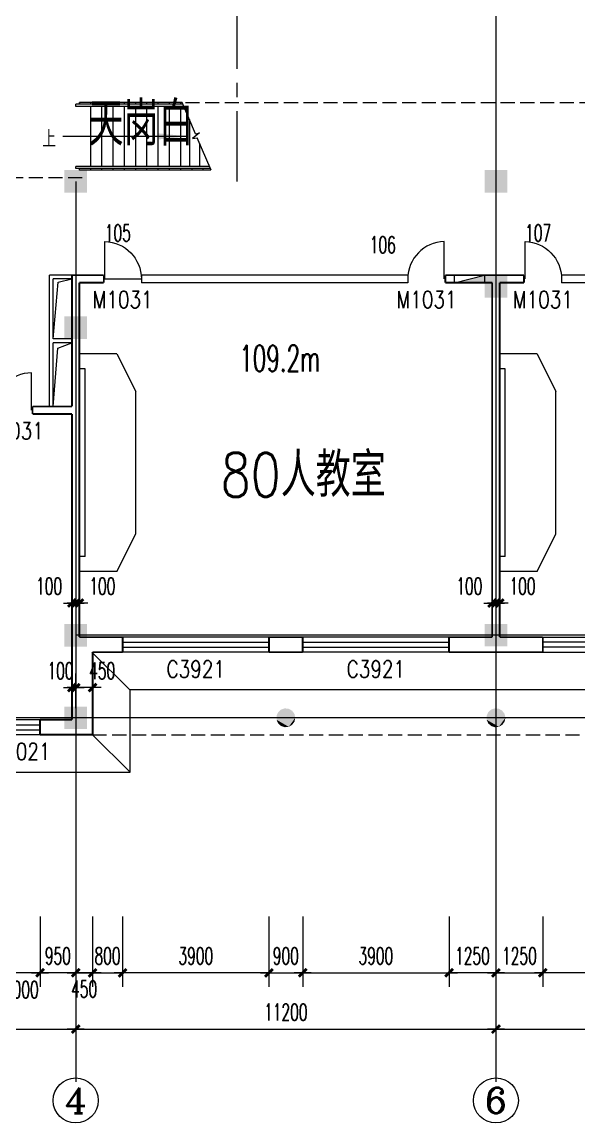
# Model space of a CAD drawing. Extents: x 1575758 to 1999219, y -897052 to -636879.
# Drawn here: x 1620978 to 1635821, y -721291 to -691940 of the extents above; entities that cross this region are included whole.
import ezdxf
from ezdxf.enums import TextEntityAlignment as Align

# ---------------------------------------------------------------- set-up
doc = ezdxf.new("R2010")
doc.units = 0
doc.header["$LTSCALE"] = 1500
doc.header["$MEASUREMENT"] = 0
doc.linetypes.add('CENTER', pattern=[2, 1.25, -0.25, 0.25, -0.25])
doc.linetypes.add('DASH', pattern=[0.35, 0.25, -0.1])
doc.layers.get('0').update_dxf_attribs({"linetype": 'CONTINUOUS', "lineweight": 5})
doc.layers.get('DEFPOINTS').update_dxf_attribs({"linetype": 'CONTINUOUS', "lineweight": 5})
for name, color, linetype, lineweight in [('AXIS_TEXT', 7, 'CONTINUOUS', 5), ('COLUMN', 7, 'CONTINUOUS', 5), ('DOTE', 7, 'CENTER', 5), ('OTHER', 7, 'CONTINUOUS', 5), ('P-S-TEXT', 7, 'CONTINUOUS', 5), ('PUB_DIM', 7, 'CONTINUOUS', 5), ('STAIR', 7, 'CONTINUOUS', 0), ('U型玻璃', 7, 'CONTINUOUS', 5), ('WALL', 7, 'CONTINUOUS', 5), ('WINDOW', 7, 'CONTINUOUS', 0), ('WINDOW_TEXT', 7, 'CONTINUOUS', 5), ('我的', 7, 'CONTINUOUS', 5), ('散水', 7, 'CONTINUOUS', 5), ('消火栓', 7, 'CONTINUOUS', 5), ('管井', 7, 'CONTINUOUS', 5), ('虚线', 7, 'DASH', 5)]:
    doc.layers.add(name, color=color, linetype=linetype, lineweight=lineweight)
doc.styles.add('_SIMPLEX', font='SIMPLEX.shx', dxfattribs={"width": 0.6})
doc.styles.add('COMPLEX', font='COMPLEX')
doc.styles.add('DIM_FONT', font='romans.shx', dxfattribs={"width": 0.6})
doc.styles.add('H1', font='romans.shx', dxfattribs={"width": 1.2, "bigfont": 'hztxt.shx'})
doc.styles.add('SIMPLEX', font='SIMPLEX.SHX', dxfattribs={"width": 0.6})
doc.dimstyles.new('NORMAL', dxfattribs={"dimscale": 1.5, "dimtxt": 300, "dimasz": 1, "dimexe": 250, "dimexo": 300, "dimgap": 150, "dimtad": 1, "dimdec": 0, "dimdsep": 46, "dimtxsty": 'DIM_FONT', "dimblk1": '_DIMX', "dimblk2": '_DIMX', "dimsah": 1, "dimcen": 2.5, "dimdle": 0.3, "dimclrd": 256, "dimclre": 256, "dimclrt": 256, "dimadec": 0, "dimazin": 0, "dimtfac": 1, "dimtdec": 0, "dimtix": 1, "dimtmove": 2, "dimatfit": 3, "dimldrblk": '_DIMX', "dimfxl": 1, "dimtvp": 1, "dimtolj": 1, "dimtzin": 0, "dimlwd": -1, "dimlwe": -1, "dimarcsym": 0})

# ---------------------------------------------------------------- blocks, each defined once
blk = doc.blocks.new('_DIMX')
blk.add_line((-150, 0), (150, 0))
at = {"const_width": 50}
blk.add_lwpolyline([(-70, -70), (70, 70)], dxfattribs=at)
blk = doc.blocks.new('*D381')
at = {"layer": 'DEFPOINTS', "color": 0, "lineweight": 5}
for p in [(1622408, -715338), (1633608, -715338), (1633608, -718788)]:
    blk.add_point(p, dxfattribs=at)
at = {"layer": 'PUB_DIM'}
for p, q in [((1622408, -715788), (1622408, -719163)), ((1633608, -715788), (1633608, -719163)), ((1622409, -718788), (1633606, -718788))]:
    blk.add_line(p, q, dxfattribs=at)
at = {"layer": 'PUB_DIM', "xscale": 1.5, "yscale": 1.5, "zscale": 1.5, "rotation": 180}
blk.add_blockref('_DIMX', (1622408, -718788), dxfattribs=at)
at = {"layer": 'PUB_DIM', "xscale": 1.5, "yscale": 1.5, "zscale": 1.5}
blk.add_blockref('_DIMX', (1633608, -718788), dxfattribs=at)
at = {"layer": 'PUB_DIM', "insert": (1628008, -718338), "char_height": 450, "attachment_point": 5, "style": 'DIM_FONT'}
blk.add_mtext('\\A1;11200', dxfattribs=at)
blk = doc.blocks.new('*D382')
at = {"layer": 'DEFPOINTS', "color": 0, "lineweight": 5}
for p in [(1633608, -715338), (1644808, -715338), (1644808, -718788)]:
    blk.add_point(p, dxfattribs=at)
at = {"layer": 'PUB_DIM'}
for p, q in [((1633608, -715788), (1633608, -719163)), ((1644808, -715788), (1644808, -719163)), ((1633609, -718788), (1644806, -718788))]:
    blk.add_line(p, q, dxfattribs=at)
at = {"layer": 'PUB_DIM', "xscale": 1.5, "yscale": 1.5, "zscale": 1.5, "rotation": 180}
blk.add_blockref('_DIMX', (1633608, -718788), dxfattribs=at)
at = {"layer": 'PUB_DIM', "xscale": 1.5, "yscale": 1.5, "zscale": 1.5}
blk.add_blockref('_DIMX', (1644808, -718788), dxfattribs=at)
at = {"layer": 'PUB_DIM', "insert": (1639208, -718338), "char_height": 450, "attachment_point": 5, "style": 'DIM_FONT'}
blk.add_mtext('\\A1;11200', dxfattribs=at)
blk = doc.blocks.new('*D385')
at = {"layer": 'DEFPOINTS', "color": 0, "lineweight": 5}
for p in [(1611408, -715372), (1622408, -715338), (1622408, -718788)]:
    blk.add_point(p, dxfattribs=at)
at = {"layer": 'PUB_DIM'}
for p, q in [((1611408, -715822), (1611408, -719163)), ((1622408, -715788), (1622408, -719163)), ((1611409, -718788), (1622406, -718788))]:
    blk.add_line(p, q, dxfattribs=at)
at = {"layer": 'PUB_DIM', "xscale": 1.5, "yscale": 1.5, "zscale": 1.5, "rotation": 180}
blk.add_blockref('_DIMX', (1611408, -718788), dxfattribs=at)
at = {"layer": 'PUB_DIM', "xscale": 1.5, "yscale": 1.5, "zscale": 1.5}
blk.add_blockref('_DIMX', (1622408, -718788), dxfattribs=at)
at = {"layer": 'PUB_DIM', "insert": (1616908, -718338), "char_height": 450, "attachment_point": 5, "style": 'DIM_FONT'}
blk.add_mtext('\\A1;11000', dxfattribs=at)
blk = doc.blocks.new('_AXISO')
blk.add_circle((0, 0), 0.5)
at = {"layer": 'AXIS_TEXT', "style": 'COMPLEX', "width": 1.041667}
blk.add_attdef('A', text='', height=0.56, dxfattribs=at).set_placement((-0.25, -0.28), (0.25, -0.28), align=Align.FIT)
blk = doc.blocks.new('_ARROW')
blk.add_solid([(0, 0), (-1, 0.1), (-1, -0.1)])
blk = doc.blocks.new('_FZH')
blk.add_solid([(0.5, -0.5), (-0.5, -0.5), (0.5, 0.5), (-0.5, 0.5)])
blk = doc.blocks.new('M_A2ZXL')
blk.add_line((-0.472, 0), (-0.472, -1))
blk.add_arc((-0.5, 0), 1, 271.6231, 0)
blk = doc.blocks.new('M_S2RKC')
for points in [[(-0.409, 0.297), (0.156, -0.481), (-0.495, 0.105), (-0.495, -0.105)], [(-0.053, 0.503), (0.156, -0.481), (-0.253, 0.438), (-0.409, 0.297)], [(0.338, 0.376), (0.156, -0.481), (0.156, 0.481), (-0.053, 0.503)], [(0.506, 0), (0.156, -0.481), (0.462, 0.206), (0.338, 0.376)], [(0.462, -0.206), (0.338, -0.376), (0.506, 0), (0.156, -0.481)], [(-0.495, -0.105), (0.156, -0.481), (-0.409, -0.297), (-0.253, -0.438)], [(-0.253, -0.438), (0.156, -0.481), (-0.053, -0.503)]]:
    blk.add_solid(points)
blk = doc.blocks.new('*D462')
at = {"layer": 'DEFPOINTS', "color": 0, "lineweight": 5}
for p in [(1621458, -715338), (1622408, -715338), (1621458, -717288)]:
    blk.add_point(p, dxfattribs=at)
at = {"layer": 'PUB_DIM'}
for p, q in [((1621458, -715788), (1621458, -717663)), ((1622408, -715788), (1622408, -717663)), ((1621456, -717288), (1621455, -717288)), ((1622408, -717288), (1621458, -717288)), ((1622409, -717288), (1622411, -717288))]:
    blk.add_line(p, q, dxfattribs=at)
at = {"layer": 'PUB_DIM', "xscale": 1.5, "yscale": 1.5, "zscale": 1.5}
for p, rotation in [((1621458, -717288), 359.999999999986), ((1622408, -717288), 179.999999999986)]:
    blk.add_blockref('_DIMX', p, dxfattribs=dict(at, rotation=rotation))
at = {"layer": 'PUB_DIM', "insert": (1621933, -716838), "char_height": 450, "attachment_point": 5, "style": 'DIM_FONT'}
blk.add_mtext('\\A1;950', dxfattribs=at)
blk = doc.blocks.new('*D463')
at = {"layer": 'DEFPOINTS', "color": 0, "lineweight": 5}
for p in [(1620458, -715338), (1621458, -715338), (1620458, -717288)]:
    blk.add_point(p, dxfattribs=at)
at = {"layer": 'PUB_DIM'}
for p, q in [((1620458, -715788), (1620458, -717663)), ((1621458, -715788), (1621458, -717663)), ((1621456, -717288), (1620459, -717288))]:
    blk.add_line(p, q, dxfattribs=at)
at = {"layer": 'PUB_DIM', "xscale": 1.5, "yscale": 1.5, "zscale": 1.5}
for p, rotation in [((1620458, -717288), 179.9999999999866), ((1621458, -717288), 359.9999999999867)]:
    blk.add_blockref('_DIMX', p, dxfattribs=dict(at, rotation=rotation))
at = {"layer": 'PUB_DIM', "insert": (1620958, -717738), "char_height": 450, "attachment_point": 5, "style": 'DIM_FONT'}
blk.add_mtext('\\A1;1000', dxfattribs=at)
blk = doc.blocks.new('*D479')
at = {"layer": 'DEFPOINTS', "color": 0, "lineweight": 5}
for p in [(1622858, -715338), (1623658, -715338), (1623658, -717288)]:
    blk.add_point(p, dxfattribs=at)
at = {"layer": 'PUB_DIM'}
for p, q in [((1622858, -715788), (1622858, -717663)), ((1623658, -715788), (1623658, -717663)), ((1622856, -717288), (1622855, -717288)), ((1622858, -717288), (1623658, -717288)), ((1623659, -717288), (1623661, -717288))]:
    blk.add_line(p, q, dxfattribs=at)
at = {"layer": 'PUB_DIM', "xscale": 1.5, "yscale": 1.5, "zscale": 1.5}
blk.add_blockref('_DIMX', (1622858, -717288), dxfattribs=at)
at = {"layer": 'PUB_DIM', "xscale": 1.5, "yscale": 1.5, "zscale": 1.5, "rotation": 180}
blk.add_blockref('_DIMX', (1623658, -717288), dxfattribs=at)
at = {"layer": 'PUB_DIM', "insert": (1623258, -716838), "char_height": 450, "attachment_point": 5, "style": 'DIM_FONT'}
blk.add_mtext('\\A1;800', dxfattribs=at)
blk = doc.blocks.new('*D480')
at = {"layer": 'DEFPOINTS', "color": 0, "lineweight": 5}
for p in [(1623658, -715338), (1627558, -715338), (1623658, -717288)]:
    blk.add_point(p, dxfattribs=at)
at = {"layer": 'PUB_DIM'}
for p, q in [((1623658, -715788), (1623658, -717663)), ((1627558, -715788), (1627558, -717663)), ((1627556, -717288), (1623659, -717288))]:
    blk.add_line(p, q, dxfattribs=at)
at = {"layer": 'PUB_DIM', "xscale": 1.5, "yscale": 1.5, "zscale": 1.5}
for p, rotation in [((1623658, -717288), 179.9999999999966), ((1627558, -717288), 359.9999999999966)]:
    blk.add_blockref('_DIMX', p, dxfattribs=dict(at, rotation=rotation))
at = {"layer": 'PUB_DIM', "insert": (1625608, -716838), "char_height": 450, "attachment_point": 5, "style": 'DIM_FONT'}
blk.add_mtext('\\A1;3900', dxfattribs=at)
blk = doc.blocks.new('*D481')
at = {"layer": 'DEFPOINTS', "color": 0, "lineweight": 5}
for p in [(1627558, -715338), (1628458, -715338), (1628458, -717288)]:
    blk.add_point(p, dxfattribs=at)
at = {"layer": 'PUB_DIM'}
for p, q in [((1627558, -715788), (1627558, -717663)), ((1628458, -715788), (1628458, -717663)), ((1627556, -717288), (1627555, -717288)), ((1627558, -717288), (1628458, -717288)), ((1628459, -717288), (1628461, -717288))]:
    blk.add_line(p, q, dxfattribs=at)
at = {"layer": 'PUB_DIM', "xscale": 1.5, "yscale": 1.5, "zscale": 1.5}
blk.add_blockref('_DIMX', (1627558, -717288), dxfattribs=at)
at = {"layer": 'PUB_DIM', "xscale": 1.5, "yscale": 1.5, "zscale": 1.5, "rotation": 180}
blk.add_blockref('_DIMX', (1628458, -717288), dxfattribs=at)
at = {"layer": 'PUB_DIM', "insert": (1628008, -716838), "char_height": 450, "attachment_point": 5, "style": 'DIM_FONT'}
blk.add_mtext('\\A1;900', dxfattribs=at)
blk = doc.blocks.new('*D482')
at = {"layer": 'DEFPOINTS', "color": 0, "lineweight": 5}
for p in [(1628458, -715338), (1632358, -715338), (1632358, -717288)]:
    blk.add_point(p, dxfattribs=at)
at = {"layer": 'PUB_DIM'}
for p, q in [((1628458, -715788), (1628458, -717663)), ((1632358, -715788), (1632358, -717663)), ((1628459, -717288), (1632356, -717288))]:
    blk.add_line(p, q, dxfattribs=at)
at = {"layer": 'PUB_DIM', "xscale": 1.5, "yscale": 1.5, "zscale": 1.5, "rotation": 180}
blk.add_blockref('_DIMX', (1628458, -717288), dxfattribs=at)
at = {"layer": 'PUB_DIM', "xscale": 1.5, "yscale": 1.5, "zscale": 1.5}
blk.add_blockref('_DIMX', (1632358, -717288), dxfattribs=at)
at = {"layer": 'PUB_DIM', "insert": (1630408, -716838), "char_height": 450, "attachment_point": 5, "style": 'DIM_FONT'}
blk.add_mtext('\\A1;3900', dxfattribs=at)
blk = doc.blocks.new('*D483')
at = {"layer": 'DEFPOINTS', "color": 0, "lineweight": 5}
for p in [(1632358, -715338), (1633608, -715338), (1632358, -717288)]:
    blk.add_point(p, dxfattribs=at)
at = {"layer": 'PUB_DIM'}
for p, q in [((1632358, -715788), (1632358, -717663)), ((1633608, -715788), (1633608, -717663)), ((1632356, -717288), (1632355, -717288)), ((1633608, -717288), (1632358, -717288)), ((1633609, -717288), (1633611, -717288))]:
    blk.add_line(p, q, dxfattribs=at)
at = {"layer": 'PUB_DIM', "xscale": 1.5, "yscale": 1.5, "zscale": 1.5}
for p, rotation in [((1632358, -717288), 359.9999999999893), ((1633608, -717288), 179.9999999999893)]:
    blk.add_blockref('_DIMX', p, dxfattribs=dict(at, rotation=rotation))
at = {"layer": 'PUB_DIM', "insert": (1632983, -716838), "char_height": 450, "attachment_point": 5, "style": 'DIM_FONT'}
blk.add_mtext('\\A1;1250', dxfattribs=at)
blk = doc.blocks.new('*D486')
at = {"layer": 'DEFPOINTS', "color": 0, "lineweight": 5}
for p in [(1634858, -715338), (1638758, -715338), (1634858, -717288)]:
    blk.add_point(p, dxfattribs=at)
at = {"layer": 'PUB_DIM'}
for p, q in [((1634858, -715788), (1634858, -717663)), ((1638758, -715788), (1638758, -717663)), ((1638756, -717288), (1634859, -717288))]:
    blk.add_line(p, q, dxfattribs=at)
at = {"layer": 'PUB_DIM', "xscale": 1.5, "yscale": 1.5, "zscale": 1.5}
for p, rotation in [((1634858, -717288), 179.9999999999966), ((1638758, -717288), 359.9999999999966)]:
    blk.add_blockref('_DIMX', p, dxfattribs=dict(at, rotation=rotation))
at = {"layer": 'PUB_DIM', "insert": (1636808, -716838), "char_height": 450, "attachment_point": 5, "style": 'DIM_FONT'}
blk.add_mtext('\\A1;3900', dxfattribs=at)
blk = doc.blocks.new('A$C68C06AB7')
at = {"layer": '消火栓'}
blk.add_hatch(color=256, dxfattribs=at).paths.add_polyline_path([(800, 200), (0, 200), (800, 0)])
blk.add_line((0, 200), (800, 0), dxfattribs=at)
blk.add_lwpolyline([(0, 200), (0, 0), (800, 0), (800, 200)], close=True, dxfattribs=at)
blk = doc.blocks.new('*D648')
at = {"layer": 'DEFPOINTS', "color": 0, "lineweight": 5}
for p in [(1622408, -715338), (1622858, -715338), (1622858, -717288)]:
    blk.add_point(p, dxfattribs=at)
at = {"layer": 'PUB_DIM'}
for p, q in [((1622408, -715788), (1622408, -717663)), ((1622858, -715788), (1622858, -717663)), ((1622406, -717288), (1622405, -717288)), ((1622408, -717288), (1622858, -717288)), ((1622859, -717288), (1622861, -717288))]:
    blk.add_line(p, q, dxfattribs=at)
at = {"layer": 'PUB_DIM', "xscale": 1.5, "yscale": 1.5, "zscale": 1.5}
blk.add_blockref('_DIMX', (1622408, -717288), dxfattribs=at)
at = {"layer": 'PUB_DIM', "xscale": 1.5, "yscale": 1.5, "zscale": 1.5, "rotation": 180}
blk.add_blockref('_DIMX', (1622858, -717288), dxfattribs=at)
at = {"layer": 'PUB_DIM', "insert": (1622633, -717720), "char_height": 450, "attachment_point": 5, "style": 'DIM_FONT'}
blk.add_mtext('\\A1;450', dxfattribs=at)
blk = doc.blocks.new('*D649')
at = {"layer": 'DEFPOINTS', "color": 0, "lineweight": 5}
for p in [(1633608, -715338), (1634858, -715338), (1634858, -717288)]:
    blk.add_point(p, dxfattribs=at)
at = {"layer": 'PUB_DIM'}
for p, q in [((1633608, -715788), (1633608, -717663)), ((1634858, -715788), (1634858, -717663)), ((1633606, -717288), (1633605, -717288)), ((1633608, -717288), (1634858, -717288)), ((1634859, -717288), (1634861, -717288))]:
    blk.add_line(p, q, dxfattribs=at)
at = {"layer": 'PUB_DIM', "xscale": 1.5, "yscale": 1.5, "zscale": 1.5}
blk.add_blockref('_DIMX', (1633608, -717288), dxfattribs=at)
at = {"layer": 'PUB_DIM', "xscale": 1.5, "yscale": 1.5, "zscale": 1.5, "rotation": 180}
blk.add_blockref('_DIMX', (1634858, -717288), dxfattribs=at)
at = {"layer": 'PUB_DIM', "insert": (1634233, -716838), "char_height": 450, "attachment_point": 5, "style": 'DIM_FONT'}
blk.add_mtext('\\A1;1250', dxfattribs=at)
blk = doc.blocks.new('*D2197')
at = {"layer": 'DEFPOINTS', "color": 0, "lineweight": 5}
for p in [(1622408, -709686), (1622408, -710686), (1622858, -710686)]:
    blk.add_point(p, dxfattribs=at)
at = {"layer": 'PUB_DIM'}
for p, q in [((1622408, -710236), (1622408, -709311)), ((1622858, -710236), (1622858, -709311)), ((1622406, -709686), (1622405, -709686)), ((1622858, -709686), (1622408, -709686)), ((1622859, -709686), (1622861, -709686))]:
    blk.add_line(p, q, dxfattribs=at)
at = {"layer": 'PUB_DIM', "xscale": 1.5, "yscale": 1.5, "zscale": 1.5}
blk.add_blockref('_DIMX', (1622408, -709686), dxfattribs=at)
at = {"layer": 'PUB_DIM', "xscale": 1.5, "yscale": 1.5, "zscale": 1.5, "rotation": 180}
blk.add_blockref('_DIMX', (1622858, -709686), dxfattribs=at)
at = {"layer": 'PUB_DIM', "insert": (1623115, -709236), "char_height": 450, "attachment_point": 5, "style": 'DIM_FONT'}
blk.add_mtext('\\A1;450', dxfattribs=at)
blk = doc.blocks.new('*D2198')
at = {"layer": 'DEFPOINTS', "color": 0, "lineweight": 5}
for p in [(1622308, -709686), (1622308, -710686), (1622408, -710686)]:
    blk.add_point(p, dxfattribs=at)
at = {"layer": 'PUB_DIM'}
for p, q in [((1622308, -710236), (1622308, -709311)), ((1622408, -710236), (1622408, -709311)), ((1622306, -709686), (1622305, -709686)), ((1622408, -709686), (1622308, -709686)), ((1622409, -709686), (1622411, -709686))]:
    blk.add_line(p, q, dxfattribs=at)
at = {"layer": 'PUB_DIM', "xscale": 1.5, "yscale": 1.5, "zscale": 1.5}
blk.add_blockref('_DIMX', (1622308, -709686), dxfattribs=at)
at = {"layer": 'PUB_DIM', "xscale": 1.5, "yscale": 1.5, "zscale": 1.5, "rotation": 180}
blk.add_blockref('_DIMX', (1622408, -709686), dxfattribs=at)
at = {"layer": 'PUB_DIM', "insert": (1622001, -709236), "char_height": 450, "attachment_point": 5, "style": 'DIM_FONT'}
blk.add_mtext('\\A1;100', dxfattribs=at)
blk = doc.blocks.new('*D2199')
at = {"layer": 'DEFPOINTS', "color": 0, "lineweight": 5}
for p in [(1622308, -707430), (1622408, -707430), (1622408, -707430)]:
    blk.add_point(p, dxfattribs=at)
at = {"layer": 'PUB_DIM'}
for p, q in [((1622308, -706980), (1622308, -707055)), ((1622408, -706980), (1622408, -707055)), ((1622306, -707430), (1622305, -707430)), ((1622308, -707430), (1622408, -707430)), ((1622409, -707430), (1622411, -707430))]:
    blk.add_line(p, q, dxfattribs=at)
at = {"layer": 'PUB_DIM', "xscale": 1.5, "yscale": 1.5, "zscale": 1.5}
blk.add_blockref('_DIMX', (1622308, -707430), dxfattribs=at)
at = {"layer": 'PUB_DIM', "xscale": 1.5, "yscale": 1.5, "zscale": 1.5, "rotation": 180}
blk.add_blockref('_DIMX', (1622408, -707430), dxfattribs=at)
at = {"layer": 'PUB_DIM', "insert": (1621698, -706980), "char_height": 450, "attachment_point": 5, "style": 'DIM_FONT'}
blk.add_mtext('\\A1;100', dxfattribs=at)
blk = doc.blocks.new('*D2200')
at = {"layer": 'DEFPOINTS', "color": 0, "lineweight": 5}
for p in [(1622408, -707430), (1622508, -707430), (1622508, -707430)]:
    blk.add_point(p, dxfattribs=at)
at = {"layer": 'PUB_DIM'}
for p, q in [((1622408, -706980), (1622408, -707055)), ((1622508, -706980), (1622508, -707055)), ((1622406, -707430), (1622405, -707430)), ((1622408, -707430), (1622508, -707430)), ((1622509, -707430), (1622511, -707430))]:
    blk.add_line(p, q, dxfattribs=at)
at = {"layer": 'PUB_DIM', "xscale": 1.5, "yscale": 1.5, "zscale": 1.5}
blk.add_blockref('_DIMX', (1622408, -707430), dxfattribs=at)
at = {"layer": 'PUB_DIM', "xscale": 1.5, "yscale": 1.5, "zscale": 1.5, "rotation": 180}
blk.add_blockref('_DIMX', (1622508, -707430), dxfattribs=at)
at = {"layer": 'PUB_DIM', "insert": (1623118, -706980), "char_height": 450, "attachment_point": 5, "style": 'DIM_FONT'}
blk.add_mtext('\\A1;100', dxfattribs=at)
blk = doc.blocks.new('*D2201')
at = {"layer": 'DEFPOINTS', "color": 0, "lineweight": 5}
for p in [(1633508, -707430), (1633608, -707430), (1633608, -707430)]:
    blk.add_point(p, dxfattribs=at)
at = {"layer": 'PUB_DIM'}
for p, q in [((1633508, -706980), (1633508, -707055)), ((1633608, -706980), (1633608, -707055)), ((1633506, -707430), (1633505, -707430)), ((1633508, -707430), (1633608, -707430)), ((1633609, -707430), (1633611, -707430))]:
    blk.add_line(p, q, dxfattribs=at)
at = {"layer": 'PUB_DIM', "xscale": 1.5, "yscale": 1.5, "zscale": 1.5}
blk.add_blockref('_DIMX', (1633508, -707430), dxfattribs=at)
at = {"layer": 'PUB_DIM', "xscale": 1.5, "yscale": 1.5, "zscale": 1.5, "rotation": 180}
blk.add_blockref('_DIMX', (1633608, -707430), dxfattribs=at)
at = {"layer": 'PUB_DIM', "insert": (1632898, -706980), "char_height": 450, "attachment_point": 5, "style": 'DIM_FONT'}
blk.add_mtext('\\A1;100', dxfattribs=at)
blk = doc.blocks.new('*D2202')
at = {"layer": 'DEFPOINTS', "color": 0, "lineweight": 5}
for p in [(1633608, -707430), (1633708, -707430), (1633708, -707430)]:
    blk.add_point(p, dxfattribs=at)
at = {"layer": 'PUB_DIM'}
for p, q in [((1633608, -706980), (1633608, -707055)), ((1633708, -706980), (1633708, -707055)), ((1633606, -707430), (1633605, -707430)), ((1633608, -707430), (1633708, -707430)), ((1633709, -707430), (1633711, -707430))]:
    blk.add_line(p, q, dxfattribs=at)
at = {"layer": 'PUB_DIM', "xscale": 1.5, "yscale": 1.5, "zscale": 1.5}
blk.add_blockref('_DIMX', (1633608, -707430), dxfattribs=at)
at = {"layer": 'PUB_DIM', "xscale": 1.5, "yscale": 1.5, "zscale": 1.5, "rotation": 180}
blk.add_blockref('_DIMX', (1633708, -707430), dxfattribs=at)
at = {"layer": 'PUB_DIM', "insert": (1634318, -706980), "char_height": 450, "attachment_point": 5, "style": 'DIM_FONT'}
blk.add_mtext('\\A1;100', dxfattribs=at)
blk = doc.blocks.new('_WBLK')
for p, q in [((-0.5, 0.5), (0.5, 0.5)), ((0.5, 0.1667), (-0.5, 0.1667)), ((0.5, -0.1667), (-0.5, -0.1667)), ((-0.5, -0.5), (0.5, -0.5))]:
    blk.add_line(p, q)
at = {"layer": 'WINDOW_TEXT', "style": 'SIMPLEX', "flags": 9}
blk.add_attdef('A', text='', height=1, dxfattribs=at).set_placement((0, 1.5), align=Align.MIDDLE)

msp = doc.modelspace()

# ---------------------------------------------------------------- linework, layer by layer
at = {"layer": 'DOTE'}
msp.add_line((1626707.7, -696189.3), (1626707.8, -650132.7), dxfattribs=at)
at = {"layer": 'OTHER'}
for points in [[(1621807.7, -700389.3), (1621941.5, -698877.2), (1622307.7, -698789.3)], [(1621807.7, -702189.3), (1621930.5, -700637.5), (1622307.7, -700489.3)]]:
    msp.add_lwpolyline(points, dxfattribs=at)
at = {"layer": 'PUB_DIM'}
for p, q in [((1633607.7, -686289.3), (1633607.7, -720190.6)), ((1622407.7, -696189.3), (1622407.7, -720190.6)), ((1692049, -708289.3), (1622407.7, -708289.3)), ((1692049, -710489.3), (1598224.3, -710489.3)), ((1622407.7, -718348.8), (1622407.7, -720091.5)), ((1633607.7, -718348.8), (1633607.7, -720091.5))]:
    msp.add_line(p, q, dxfattribs=at)
for points in [[(1625416.7, -694989.3), (1622066.9, -694989.3)], [(1625416.7, -694989.3), (1622066.9, -694989.3)], [(1602107.7, -700189.3), (1602107.7, -701189.3), (1603057.7, -701189.3), (1603057.7, -711939.3), (1623857.7, -711939.3), (1623857.7, -709739.3), (1679857.7, -709739.3), (1679857.7, -709739.3), (1680707.7, -709739.3), (1680707.7, -709739.3), (1681357.7, -709739.3), (1681357.7, -715339.3), (1681357.7, -715339.3), (1681357.7, -716339.3)]]:
    msp.add_lwpolyline(points, dxfattribs=at)
at = {"layer": 'STAIR'}
for p, q in [((1625261.3, -694129.3), (1622407.9, -694129.3)), ((1622408, -694189.3), (1622408, -694129.3)), ((1625244.2, -694089.3), (1622507.9, -694089.3)), ((1622507.9, -694089.3), (1622507.9, -694129.3)), ((1622507.9, -694129.3), (1622507.9, -694089.3)), ((1622807.9, -694129.3), (1622807.9, -694089.3)), ((1623107.9, -694129.3), (1623107.9, -694089.3)), ((1623407.9, -694129.3), (1623407.9, -694089.3)), ((1623707.9, -694129.3), (1623707.9, -694089.3)), ((1624007.9, -694129.3), (1624007.9, -694089.3)), ((1624307.9, -694129.3), (1624307.9, -694089.3)), ((1624607.9, -694129.3), (1624607.9, -694089.3)), ((1624907.9, -694129.3), (1624907.9, -694089.3)), ((1625207.9, -694129.3), (1625207.9, -694089.3)), ((1625599, -694917.1), (1625244.2, -694089.3)), ((1625287, -694189.3), (1622407.9, -694189.3)), ((1622807.9, -695789.3), (1622807.9, -694189.3)), ((1623107.9, -695789.3), (1623107.9, -694189.3)), ((1623407.9, -695789.3), (1623407.9, -694189.3)), ((1623707.9, -695789.3), (1623707.9, -694189.3)), ((1624007.9, -695789.3), (1624007.9, -694189.3)), ((1624307.9, -695789.3), (1624307.9, -694189.3)), ((1624607.9, -695789.3), (1624607.9, -694189.3)), ((1624907.9, -695789.3), (1624907.9, -694189.3)), ((1625207.9, -695789.3), (1625207.9, -694189.3)), ((1625437.9, -694541.2), (1625437.9, -695789.3)), ((1625708.7, -694894.7), (1625520.8, -695049.3)), ((1625520.8, -695049.3), (1625644.7, -695023.9)), ((1625599, -694917.1), (1625708.7, -694894.7)), ((1626015.6, -695889.3), (1625644.7, -695023.9)), ((1625707.9, -695171.2), (1625707.9, -695789.3)), ((1625965, -695789.3), (1622407.9, -695789.3)), ((1625990.7, -695849.3), (1622407.9, -695849.3)), ((1622408, -695849.3), (1622408, -695789.3)), ((1622507.9, -695889.3), (1622507.9, -695849.3)), ((1626007.9, -695889.3), (1622507.9, -695889.3)), ((1622807.9, -695889.3), (1622807.9, -695849.3)), ((1623107.9, -695889.3), (1623107.9, -695849.3)), ((1623407.9, -695889.3), (1623407.9, -695849.3)), ((1623707.9, -695889.3), (1623707.9, -695849.3)), ((1624007.9, -695889.3), (1624007.9, -695849.3)), ((1624307.9, -695889.3), (1624307.9, -695849.3)), ((1624607.9, -695889.3), (1624607.9, -695849.3)), ((1624907.9, -695889.3), (1624907.9, -695849.3)), ((1625207.9, -695889.3), (1625207.9, -695849.3)), ((1625507.9, -695889.3), (1625507.9, -695849.3)), ((1625807.9, -695889.3), (1625807.9, -695849.3))]:
    msp.add_line(p, q, dxfattribs=at)
at = {"layer": 'U型玻璃'}
for p, q in [((1624157.7, -698689.3), (1624157.7, -698889.3)), ((1631257.7, -698689.3), (1624157.7, -698689.3)), ((1631257.7, -698689.3), (1631257.7, -698889.3)), ((1635357.7, -698689.3), (1635357.7, -698889.3)), ((1642457.7, -698689.3), (1635357.7, -698689.3)), ((1631257.7, -698889.3), (1624157.7, -698889.3)), ((1642457.7, -698889.3), (1635357.7, -698889.3))]:
    msp.add_line(p, q, dxfattribs=at)
at = {"layer": 'WALL'}
for p, q in [((1623507.7, -700789.3), (1622507.7, -700789.3)), ((1623507.7, -700789.3), (1624007.7, -701789.3)), ((1634707.7, -700789.3), (1633707.7, -700789.3)), ((1634707.7, -700789.3), (1635207.7, -701789.3)), ((1622657.7, -701189.3), (1622507.7, -701189.3)), ((1622657.7, -706189.3), (1622657.7, -701189.3)), ((1633857.7, -701189.3), (1633707.7, -701189.3)), ((1633857.7, -706189.3), (1633857.7, -701189.3)), ((1624007.7, -705589.3), (1624007.7, -701789.3)), ((1635207.7, -705589.3), (1635207.7, -701789.3)), ((1623507.7, -706589.3), (1624007.7, -705589.3)), ((1634707.7, -706589.3), (1635207.7, -705589.3)), ((1622657.7, -706189.3), (1622507.7, -706189.3)), ((1633857.7, -706189.3), (1633707.7, -706189.3)), ((1623507.7, -706589.3), (1622507.7, -706589.3)), ((1634707.7, -706589.3), (1633707.7, -706589.3))]:
    msp.add_line(p, q, dxfattribs=at)
at = {"layer": 'WALL', "const_width": 50}
for points in [[(1622307.7, -702189.3), (1622307.7, -698689.3)], [(1623157.7, -698689.3), (1622307.7, -698689.3)], [(1623157.7, -698689.3), (1623157.7, -698889.3)], [(1632257.7, -698689.3), (1632257.7, -698889.3)], [(1634357.7, -698689.3), (1632257.7, -698689.3)], [(1634357.7, -698689.3), (1634357.7, -698889.3)], [(1622507.7, -708339.3), (1622507.7, -698889.3)], [(1623157.7, -698889.3), (1622507.7, -698889.3)], [(1633507.7, -698889.3), (1632257.7, -698889.3)], [(1633507.7, -708339.3), (1633507.7, -698889.3)], [(1634357.7, -698889.3), (1633707.7, -698889.3)], [(1633707.7, -708339.3), (1633707.7, -698889.3)], [(1621257.7, -702189.3), (1621257.7, -702389.3)], [(1622307.7, -702189.3), (1621257.7, -702189.3)], [(1621257.7, -702389.3), (1622307.7, -702389.3)], [(1622307.7, -710539.3), (1622307.7, -702389.3)], [(1623657.7, -708339.3), (1622507.7, -708339.3)], [(1623657.7, -708339.3), (1623657.7, -708739.3)], [(1628457.7, -708339.3), (1627557.7, -708339.3)], [(1627557.7, -708339.3), (1627557.7, -708739.3)], [(1628457.7, -708339.3), (1628457.7, -708739.3)], [(1632357.7, -708339.3), (1632357.7, -708739.3)], [(1633507.7, -708339.3), (1632357.7, -708339.3)], [(1634857.7, -708339.3), (1633707.7, -708339.3)], [(1634857.7, -708339.3), (1634857.7, -708739.3)], [(1622857.7, -708739.3), (1622857.7, -710939.3)], [(1623657.7, -708739.3), (1622857.7, -708739.3)], [(1628457.7, -708739.3), (1627557.7, -708739.3)], [(1634857.7, -708739.3), (1632357.7, -708739.3)], [(1621457.7, -710539.3), (1621457.7, -710939.3)], [(1621457.7, -710539.3), (1622307.7, -710539.3)], [(1622857.7, -710939.3), (1621457.7, -710939.3)]]:
    msp.add_lwpolyline(points, dxfattribs=at)
at = {"layer": '我的', "color": 0, "lineweight": 5}
msp.add_line((1623186, -698789.3), (1624157.7, -698789.3), dxfattribs=at)
at = {"layer": '散水'}
for p, q in [((1622841.3, -708739.3), (1623841.3, -709739.3)), ((1623857.7, -711939.3), (1622857.7, -710939.3))]:
    msp.add_line(p, q, dxfattribs=at)
at = {"layer": '管井'}
for p, q in [((1622307.7, -698689.3), (1621707.7, -698689.3)), ((1621707.7, -702189.3), (1621707.7, -698689.3)), ((1622307.7, -698789.3), (1621807.7, -698789.3)), ((1621807.7, -700389.3), (1621807.7, -698789.3)), ((1622307.7, -700389.3), (1621807.7, -700389.3)), ((1622307.7, -700489.3), (1621807.7, -700489.3)), ((1621807.7, -702189.3), (1621807.7, -700489.3))]:
    msp.add_line(p, q, dxfattribs=at)
at = {"layer": '虚线'}
for p, q in [((1625333.2, -694089.3), (1642307.7, -694089.3)), ((1611707.7, -696089.3), (1622696.9, -696089.3)), ((1622857.7, -710939.3), (1682007.7, -710939.3))]:
    msp.add_line(p, q, dxfattribs=at)

# ---------------------------------------------------------------- block references
at = {"layer": 'COLUMN'}
for name, p, xscale, yscale, zscale in [('_FZH', (1622407.7, -696189.3), 600, 600, 600), ('_FZH', (1633607.7, -696189.3), 600, 600, 600), ('_FZH', (1633607.7, -698986.8), 600, 600, 600), ('_FZH', (1622407.7, -700089.3), 600, 600, 600), ('_FZH', (1622407.7, -708289.3), 600, 600, 600), ('_FZH', (1633607.7, -708285.9), 600, 600, 600), ('_FZH', (1622407.7, -710489.3), 600, 600, 600), ('_FZH', (1622407.7, -710489.3), -600, 600, 600), ('M_S2RKC', (1628007.7, -710489.3), 500, 500, 500), ('M_S2RKC', (1633607.7, -710489.3), 500, 500, 500)]:
    msp.add_blockref(name, p, dxfattribs=dict(at, xscale=xscale, yscale=yscale, zscale=zscale))
at = {"layer": 'PUB_DIM', "xscale": 800, "yscale": 800, "zscale": 800}
msp.add_blockref('_ARROW', (1625416.7, -694989.3), dxfattribs=at)
msp.add_blockref('_ARROW', (1625416.7, -694989.3), dxfattribs=at)
at = {"layer": 'PUB_DIM'}
ref = msp.add_blockref('_AXISO', (1622407.7, -720691.5), dxfattribs=dict(at, xscale=1200, yscale=1200, zscale=1200))
ref.add_attrib('A', '4', dxfattribs={"layer": 'AXIS_TEXT', "height": 672, "style": 'COMPLEX', "width": 1.171875}).set_placement((1622107.7, -721027.5), (1622707.7, -721027.5), align=Align.FIT)
ref = msp.add_blockref('_AXISO', (1633607.7, -720691.5), dxfattribs=dict(at, xscale=1200, yscale=1200, zscale=1200))
ref.add_attrib('A', '6', dxfattribs={"layer": 'AXIS_TEXT', "height": 672, "style": 'COMPLEX', "width": 1.339286}).set_placement((1633307.7, -721027.5), (1633907.7, -721027.5), align=Align.FIT)
at = {"layer": 'WINDOW'}
ref = msp.add_blockref('M_A2ZXL', (1623657.7, -698789.3), dxfattribs=dict(at, xscale=-1000, yscale=1000, zscale=1000, rotation=180))
ref.add_attrib('A', 'M1031', dxfattribs={"layer": 'WINDOW_TEXT', "height": 450, "style": '_SIMPLEX', "width": 0.8, "flags": 8}).set_placement((1623657.7, -699339.3, -300246.1), align=Align.MIDDLE)
ref = msp.add_blockref('M_A2ZXL', (1631757.7, -698789.3), dxfattribs=dict(at, xscale=1000, yscale=1000, zscale=1000, rotation=180))
ref.add_attrib('A', 'M1031', dxfattribs={"layer": 'WINDOW_TEXT', "height": 450, "style": '_SIMPLEX', "width": 0.8, "flags": 8}).set_placement((1631757.7, -699339.3, -300246.1), align=Align.MIDDLE)
ref = msp.add_blockref('M_A2ZXL', (1634857.7, -698789.3), dxfattribs=dict(at, xscale=-1000, yscale=1000, zscale=1000, rotation=180))
ref.add_attrib('A', 'M1031', dxfattribs={"layer": 'WINDOW_TEXT', "height": 450, "style": '_SIMPLEX', "width": 0.8, "flags": 8}).set_placement((1634857.7, -699339.3, -300246.1), align=Align.MIDDLE)
ref = msp.add_blockref('M_A2ZXL', (1620757.7, -702289.3), dxfattribs=dict(at, xscale=1000, yscale=1000, zscale=1000, rotation=180))
ref.add_attrib('A', 'M1031', dxfattribs={"layer": 'WINDOW_TEXT', "height": 450, "style": '_SIMPLEX', "width": 0.8, "flags": 8}).set_placement((1620757.7, -702839.3), align=Align.MIDDLE)
ref = msp.add_blockref('_WBLK', (1625607.7, -708539.3), dxfattribs=dict(at, xscale=3900, yscale=400.0000000572763, zscale=3900, rotation=180))
ref.add_attrib('A', 'C3921', dxfattribs={"layer": 'WINDOW_TEXT', "height": 450, "style": '_SIMPLEX', "width": 0.8, "flags": 8}).set_placement((1625607.7, -709189.3), align=Align.MIDDLE)
ref = msp.add_blockref('_WBLK', (1630407.7, -708539.3), dxfattribs=dict(at, xscale=3900, yscale=400.0000000569271, zscale=3900, rotation=180))
ref.add_attrib('A', 'C3921', dxfattribs={"layer": 'WINDOW_TEXT', "height": 450, "style": '_SIMPLEX', "width": 0.8, "flags": 8}).set_placement((1630407.7, -709189.3), align=Align.MIDDLE)
ref = msp.add_blockref('_WBLK', (1636807.7, -708539.3), dxfattribs=dict(at, xscale=-3900, yscale=400.0000000569271, zscale=3900, rotation=180))
ref.add_attrib('A', 'C3921', dxfattribs={"layer": 'WINDOW_TEXT', "height": 450, "style": '_SIMPLEX', "width": 0.8, "flags": 8}).set_placement((1636807.7, -709189.3), align=Align.MIDDLE)
ref = msp.add_blockref('_WBLK', (1620957.7, -710739.3), dxfattribs=dict(at, xscale=1000, yscale=399.9999998462154, zscale=1000, rotation=180))
ref.add_attrib('A', 'C1021', dxfattribs={"layer": 'WINDOW_TEXT', "height": 450, "style": '_SIMPLEX', "width": 0.8, "flags": 8}).set_placement((1620957.7, -711389.3), align=Align.MIDDLE)
at = {"layer": '消火栓', "xscale": -1, "rotation": 180}
msp.add_blockref('A$C68C06AB7', (1632503.3, -698689.3), dxfattribs=at)

# ---------------------------------------------------------------- texts
at = {"layer": 'P-S-TEXT', "style": 'H1', "width": 0.8}
msp.add_text('上', height=450, rotation=360, dxfattribs=at).set_placement((1621521.2, -695281.4))
at = {"layer": '我的', "lineweight": 0, "style": 'H1', "width": 0.8}
for s, p in [('天岗白', (1622750.5, -695235.1)), ('80人教室', (1626272.8, -704595.9))]:
    msp.add_text(s, height=1166.4, dxfattribs=at).set_placement(p)
at = {"layer": '我的', "color": 0, "lineweight": 5, "attachment_point": 1, "style": 'DIM_FONT'}
for s, insert, char_height, width in [('105', (1623186, -697339.7), 450, 1894.64), ('107', (1634386, -697339.7), 450, 1894.64), ('106', (1630244.4, -697656), 450, 1894.64), ('{\\C3;109.2m}', (1626768, -700557.3), 700, 3312.65)]:
    msp.add_mtext(s, dxfattribs=dict(at, insert=insert, char_height=char_height, width=width))

# ---------------------------------------------------------------- dimensions: what is measured, and where the dimension line sits
at = {"layer": 'PUB_DIM'}
for base, p1, p2, angle, picture, middle in [((1622407.7, -707429.9), (1622307.7, -707429.9), (1622407.7, -707429.9), 360, '*D2199', (1621697.7, -706979.9)), ((1633607.7, -707429.9), (1633507.7, -707429.9), (1633607.7, -707429.9), 0, '*D2201', (1632897.7, -706979.9)), ((1622307.7, -709686.3), (1622407.7, -710686.3), (1622307.7, -710686.3), 180, '*D2198', (1622001.4, -709236.3)), ((1622407.7, -709686.3), (1622857.7, -710686.3), (1622407.7, -710686.3), 180, '*D2197', (1623114.9, -709236.3)), ((1620457.7, -717287.7), (1621457.7, -715337.7), (1620457.7, -715337.7), 180, '*D463', (1620957.7, -717737.7)), ((1622857.7, -717287.7), (1622407.7, -715337.7), (1622857.7, -715337.7), 0, '*D648', (1622632.7, -717719.7))]:
    dim = msp.add_linear_dim(base=base, p1=p1, p2=p2, angle=angle, dimstyle='NORMAL', dxfattribs=at)
    dim.commit()
    dim.dimension.update_dxf_attribs({"geometry": picture, "text_midpoint": middle, "dimtype": 161})
for base, p1, p2, picture, middle in [((1622507.7, -707429.9), (1622407.7, -707429.9), (1622507.7, -707429.9), '*D2200', (1623117.7, -706979.9)), ((1633707.7, -707429.9), (1633607.7, -707429.9), (1633707.7, -707429.9), '*D2202', (1634317.7, -706979.9))]:
    dim = msp.add_linear_dim(base=base, p1=p1, p2=p2, dimstyle='NORMAL', dxfattribs=at)
    dim.commit()
    dim.dimension.update_dxf_attribs({"geometry": picture, "text_midpoint": middle, "dimtype": 160})
for base, p1, p2, picture, middle in [((1622407.7, -718787.7), (1611407.7, -715372.4), (1622407.7, -715337.7), '*D385', (1616907.7, -718337.7)), ((1633607.7, -718787.7), (1622407.7, -715337.7), (1633607.7, -715337.7), '*D381', (1628007.7, -718337.7)), ((1644807.7, -718787.7), (1633607.7, -715337.7), (1644807.7, -715337.7), '*D382', (1639207.7, -718337.7))]:
    dim = msp.add_linear_dim(base=base, p1=p1, p2=p2, dimstyle='NORMAL', dxfattribs=at)
    dim.commit()
    dim.dimension.update_dxf_attribs({"geometry": picture, "text_midpoint": middle})
for p1, p2, distance, picture, middle in [((1622407.7, -715337.7), (1621457.7, -715337.7), 1950, '*D462', (1621932.7, -716837.7)), ((1622857.7, -715337.7), (1623657.7, -715337.7), -1950, '*D479', (1623257.7, -716837.7)), ((1627557.7, -715337.7), (1623657.7, -715337.7), 1950, '*D480', (1625607.7, -716837.7)), ((1627557.7, -715337.7), (1628457.7, -715337.7), -1950, '*D481', (1628007.7, -716837.7)), ((1628457.7, -715337.7), (1632357.7, -715337.7), -1950, '*D482', (1630407.7, -716837.7)), ((1633607.7, -715337.7), (1632357.7, -715337.7), 1950, '*D483', (1632982.7, -716837.7)), ((1633607.7, -715337.7), (1634857.7, -715337.7), -1950, '*D649', (1634232.7, -716837.7)), ((1638757.7, -715337.7), (1634857.7, -715337.7), 1950, '*D486', (1636807.7, -716837.7))]:
    dim = msp.add_aligned_dim(p1=p1, p2=p2, distance=distance, dimstyle='NORMAL', dxfattribs=at)
    dim.commit()
    dim.dimension.update_dxf_attribs({"geometry": picture, "text_midpoint": middle})

doc.saveas('drawing.dxf')
